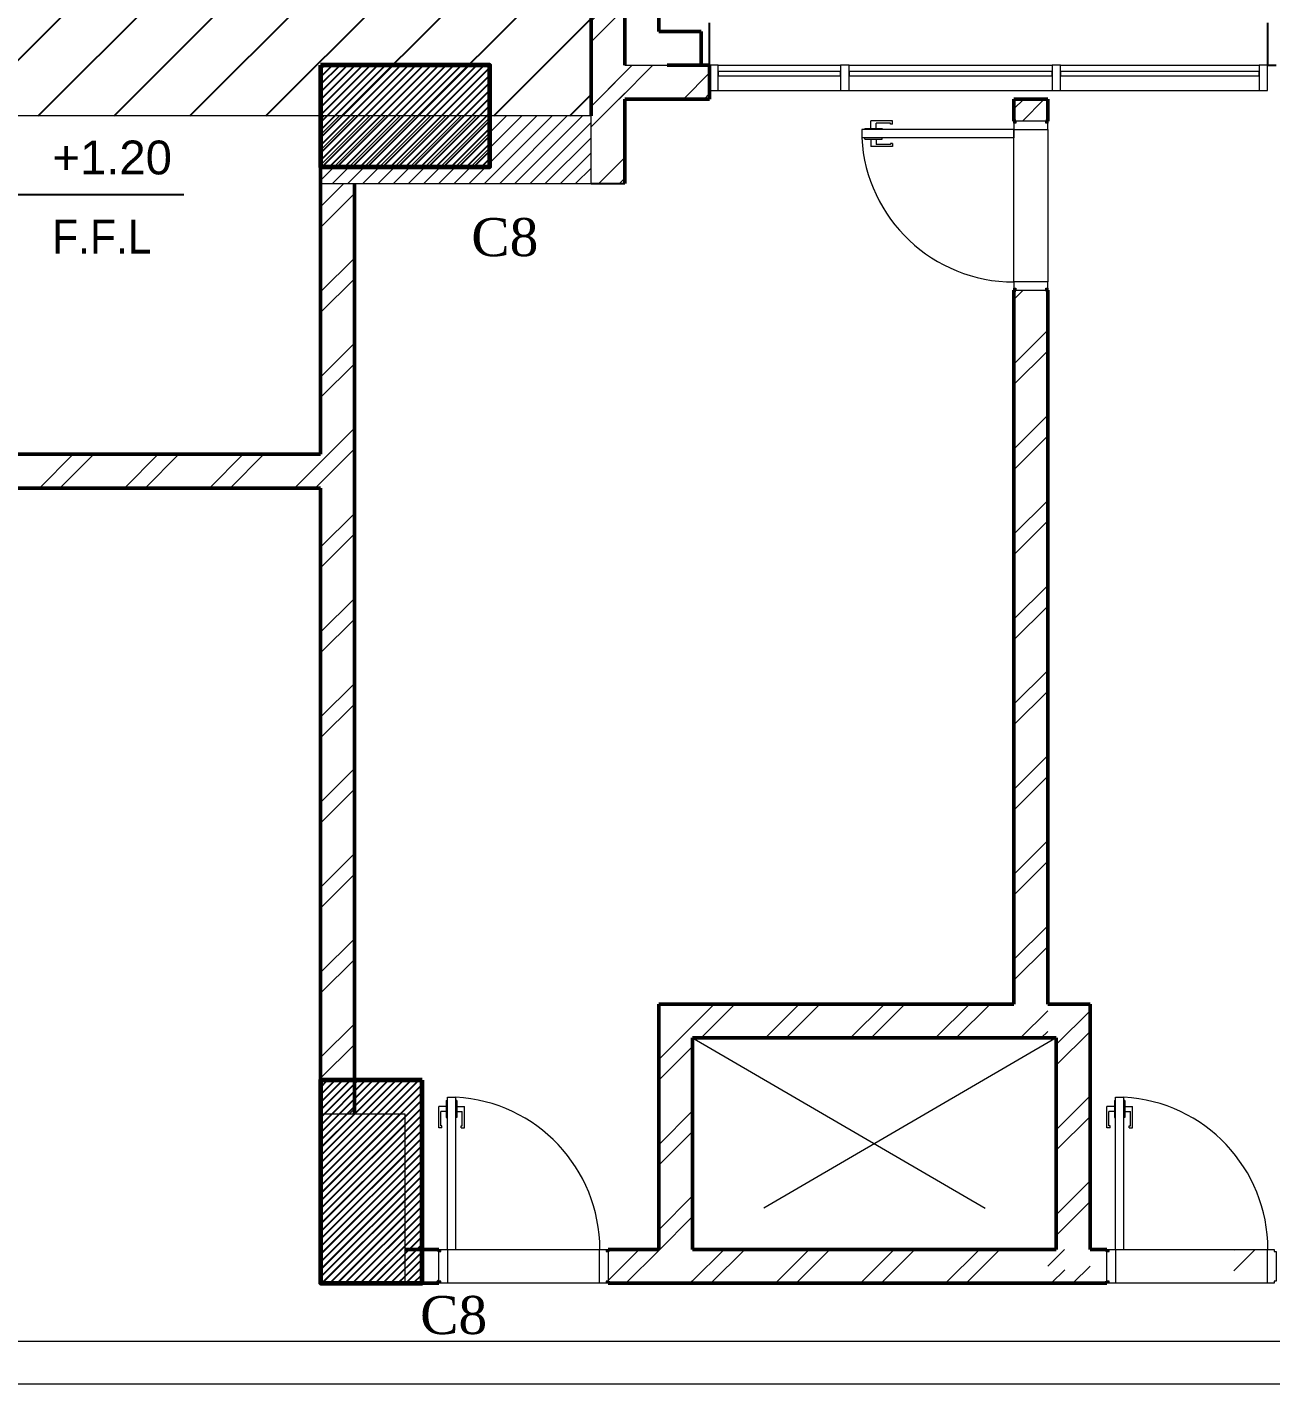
# Model space of a CAD drawing. Header units: millimetres. Extents: x -967280 to 3852, y 2833 to 1955156.
# Drawn here: x -953981 to -946627, y 644822 to 652841 of the extents above; entities that cross this region are included whole.
import ezdxf
from ezdxf.enums import TextEntityAlignment as Align

# ---------------------------------------------------------------- set-up
doc = ezdxf.new("R2010")
doc.units = ezdxf.units.MM
doc.header["$LTSCALE"] = 1000
doc.linetypes.add('HRZN_Line-Ptrn-Abov', pattern=[4, 2, -2])
doc.linetypes.add('HRZN_Line-Ptrn-Sold', pattern=[9144001.0, 9144000.0, -1])
for name, color, linetype, lineweight in [('A-COLS', 8, 'HRZN_Line-Ptrn-Sold', 18), ('A-DASH', 21, 'HRZN_Line-Ptrn-Abov', 18), ('A-DIM', 7, 'Continuous', 13), ('A-DOOR', 5, 'Continuous', 13), ('A-ELEV', 1, 'HRZN_Line-Ptrn-Sold', 13), ('A-HATCH', 1, 'Continuous', 13), ('A-SYMB-LEVEL', 7, 'Continuous', 13), ('A-TONE', 40, 'HRZN_Line-Ptrn-Sold', 35), ('A-WALL', 8, 'HRZN_Line-Ptrn-Sold', 50), ('A-WIN', 4, 'Continuous', 13), ('S - column', 6, 'Continuous', 60)]:
    doc.layers.add(name, color=color, linetype=linetype, lineweight=lineweight)
doc.layers.add('ARCH', color=8, linetype='Continuous')
doc.layers.add('S - col hach', color=1, linetype='Continuous')
doc.styles.add('Arial_1', font='arial.ttf', dxfattribs={"width": 0.9, "height": 200})
doc.styles.add('Arial_2', font='arial.ttf', dxfattribs={"height": 200})
doc.styles.add('ASD', font='times.ttf')
pattern_1 = [(45, (6650, -35800), (-251.447, 251.447), []), (45, (6650, -35419), (-251.447, 251.447), [])]
pattern_2 = [(45, (-223648.726, -1233952.032), (-22.4506403, 22.4506403), [])]

# ---------------------------------------------------------------- blocks, each defined once
blk = doc.blocks.new('DAE_DOOR-SINGLE - BEDROOMS DOOR _D01__1000_2200MM 2-3505045-GROUND FLOOR FFL_1_')
at = {"layer": 'A-DOOR'}
for p, q in [((-423.8, 88), (-411.8, 88)), ((-423.8, -88), (-423.8, 88)), ((-411.8, 100), (-373.8, 100)), ((-411.8, 88), (-411.8, 100)), ((-373.8, 100), (-373.8, -100)), ((526.2, 100), (564.2, 100)), ((526.2, -100), (526.2, 100)), ((564.2, 100), (564.2, 88)), ((564.2, 88), (576.2, 88)), ((576.2, 88), (576.2, -88)), ((-411.8, -88), (-423.8, -88)), ((-411.8, -100), (-411.8, -88)), ((-373.8, -100), (-411.8, -100)), ((564.2, -100), (526.2, -100)), ((564.2, -88), (564.2, -100)), ((576.2, -88), (564.2, -88))]:
    blk.add_line(p, q, dxfattribs=at)
at = {"layer": 'A-DOOR', "lineweight": 18}
for p, q in [((476.2, -100), (476.2, -1000)), ((526.2, -100), (476.2, -100)), ((526.2, -100), (526.2, -1000)), ((526.2, -1000), (476.2, -1000))]:
    blk.add_line(p, q, dxfattribs=at)
at = {"layer": 'A-DOOR'}
blk.add_arc((526.2, -100), 901.4, 180, 266.82017, dxfattribs=at)
at = {"layer": 'A-HATCH'}
for p, q in [((444.1, -819.1), (425.4, -819.1)), ((425.4, -819.1), (425.4, -945.6)), ((444.1, -830.6), (438.1, -830.6)), ((438.1, -830.6), (438.1, -915.6)), ((444.1, -819.1), (444.1, -830.6)), ((469.8, -879.3), (476.2, -879.3)), ((469.8, -980.9), (469.8, -879.3)), ((532.6, -879.3), (526.2, -879.3)), ((532.6, -980.9), (532.6, -879.3)), ((558.3, -819.1), (577, -819.1)), ((558.3, -819.1), (558.3, -830.6)), ((558.3, -830.6), (564.3, -830.6)), ((564.3, -830.6), (564.3, -915.6)), ((577, -819.1), (577, -945.6)), ((469.8, -945.6), (425.4, -945.6)), ((469.8, -915.6), (438.1, -915.6)), ((532.6, -915.6), (564.3, -915.6)), ((532.6, -945.6), (577, -945.6)), ((469.8, -980.9), (476.2, -980.9)), ((532.6, -980.9), (526.2, -980.9))]:
    blk.add_line(p, q, dxfattribs=at)
blk = doc.blocks.new('Glazed Panel - Glazed Panel-3675594-GROUND FLOOR FFL_1_')
at = {"layer": 'A-WIN', "lineweight": 18}
for p, q in [((587.5, -12.7), (-587.5, -12.7)), ((-587.5, -12.7), (-587.5, -38.1)), ((-587.5, -38.1), (587.5, -38.1)), ((-587.5, -38.1), (587.5, -38.1)), ((587.5, -38.1), (587.5, -12.7))]:
    blk.add_line(p, q, dxfattribs=at)
blk = doc.blocks.new('Glazed Panel - Glazed Panel-3681215-GROUND FLOOR FFL_1_')
at = {"layer": 'A-WIN', "lineweight": 18}
for p, q in [((362.5, -12.7), (-362.5, -12.7)), ((-362.5, -12.7), (-362.5, -38.1)), ((-362.5, -38.1), (362.5, -38.1)), ((-362.5, -38.1), (362.5, -38.1)), ((362.5, -38.1), (362.5, -12.7))]:
    blk.add_line(p, q, dxfattribs=at)
blk = doc.blocks.new('Rectangular Mullion - DAE_Mlon-rect-Gnrc-3622844-GROUND FLOOR FFL_1_')
at = {"layer": 'A-ELEV', "linetype": 'Continuous'}
for p, q in [((44025, 20850), (45200, 20850)), ((44025, 20700), (45200, 20700))]:
    blk.add_line(p, q, dxfattribs=at)
blk = doc.blocks.new('Rectangular Mullion - DAE_Mlon-rect-Gnrc-3660099-GROUND FLOOR FFL_1_')
at = {"layer": 'A-ELEV', "linetype": 'Continuous'}
for p, q in [((26950, 26425), (26950, 25700)), ((27100, 26425), (27100, 25700))]:
    blk.add_line(p, q, dxfattribs=at)
blk = doc.blocks.new('Rectangular Mullion - DAE_Mlon-rect-Gnrc-3675597-GROUND FLOOR FFL_1_')
at = {"layer": 'A-WIN', "lineweight": 18}
for p, q in [((-50, 75), (0, 75)), ((-50, -75), (-50, 75)), ((0, 75), (0, -75)), ((0, -75), (-50, -75))]:
    blk.add_line(p, q, dxfattribs=at)
blk = doc.blocks.new('Rectangular Mullion - DAE_Mlon-rect-Gnrc-3675598-GROUND FLOOR FFL_1_')
at = {"layer": 'A-WIN', "lineweight": 18}
for p, q in [((0, 75), (-50, 75)), ((-50, 75), (-50, -75)), ((0, -75), (0, 75)), ((-50, -75), (0, -75))]:
    blk.add_line(p, q, dxfattribs=at)
blk = doc.blocks.new('Rectangular Mullion - DAE_Mlon-rect-Gnrc-3675593-GROUND FLOOR FFL_1_')
at = {"layer": 'A-WIN', "lineweight": 18}
for p, q in [((-25, 75), (25, 75)), ((-25, -75), (-25, 75)), ((25, 75), (25, -75)), ((25, -75), (-25, -75))]:
    blk.add_line(p, q, dxfattribs=at)
blk = doc.blocks.new('Glazed Panel - Glazed Panel-3675595-GROUND FLOOR FFL_1_')
at = {"layer": 'A-WIN', "lineweight": 18}
for p, q in [((600, -12.7), (-600, -12.7)), ((-600, -12.7), (-600, -38.1)), ((-600, -38.1), (600, -38.1)), ((-600, -38.1), (600, -38.1)), ((600, -38.1), (600, -12.7))]:
    blk.add_line(p, q, dxfattribs=at)
blk = doc.blocks.new('Rectangular Mullion - DAE_Mlon-rect-Gnrc-3622825-GROUND FLOOR FFL_1_')
at = {"layer": 'A-ELEV', "linetype": 'Continuous'}
for p, q in [((42775, 20850), (43975, 20850)), ((42775, 20700), (43975, 20700))]:
    blk.add_line(p, q, dxfattribs=at)
blk = doc.blocks.new('DAE_DOOR-SINGLE - BEDROOMS DOOR _D01__1000_2200MM 2-3505467-GROUND FLOOR FFL_1_')
at = {"layer": 'A-DOOR', "lineweight": 18}
for p, q in [((476.2, 100), (476.2, 1000)), ((526.2, 1000), (476.2, 1000)), ((526.2, 100), (526.2, 1000)), ((526.2, 100), (476.2, 100))]:
    blk.add_line(p, q, dxfattribs=at)
at = {"layer": 'A-DOOR'}
for p, q in [((-411.8, 88), (-423.8, 88)), ((-423.8, 88), (-423.8, -88)), ((-373.8, 100), (-411.8, 100)), ((-411.8, 100), (-411.8, 88)), ((-373.8, -100), (-373.8, 100)), ((526.2, 100), (526.2, -100)), ((564.2, 100), (526.2, 100)), ((564.2, 88), (564.2, 100)), ((576.2, 88), (564.2, 88)), ((576.2, -88), (576.2, 88)), ((-423.8, -88), (-411.8, -88)), ((-411.8, -88), (-411.8, -100)), ((-411.8, -100), (-373.8, -100)), ((526.2, -100), (564.2, -100)), ((564.2, -100), (564.2, -88)), ((564.2, -88), (576.2, -88))]:
    blk.add_line(p, q, dxfattribs=at)
blk.add_arc((526.2, 100), 901.4, 93.17983, 180, dxfattribs=at)
at = {"layer": 'A-HATCH'}
for p, q in [((469.8, 980.9), (476.2, 980.9)), ((469.8, 980.9), (469.8, 879.3)), ((532.6, 980.9), (526.2, 980.9)), ((532.6, 980.9), (532.6, 879.3)), ((469.8, 945.6), (425.4, 945.6)), ((425.4, 819.1), (425.4, 945.6)), ((469.8, 915.6), (438.1, 915.6)), ((438.1, 830.6), (438.1, 915.6)), ((532.6, 945.6), (577, 945.6)), ((532.6, 915.6), (564.3, 915.6)), ((564.3, 830.6), (564.3, 915.6)), ((577, 819.1), (577, 945.6)), ((444.1, 819.1), (425.4, 819.1)), ((444.1, 830.6), (438.1, 830.6)), ((444.1, 819.1), (444.1, 830.6)), ((469.8, 879.3), (476.2, 879.3)), ((532.6, 879.3), (526.2, 879.3)), ((558.3, 830.6), (564.3, 830.6)), ((558.3, 819.1), (558.3, 830.6)), ((558.3, 819.1), (577, 819.1))]:
    blk.add_line(p, q, dxfattribs=at)
blk = doc.blocks.new('Spot Elevations - TOS-3783376-GROUND FLOOR FFL_1_')
at = {"layer": 'A-SYMB-LEVEL'}
h = blk.add_hatch(color=256, dxfattribs=at)
edge = h.paths.add_edge_path()
edge.add_line((0, 0), (-1.4, 0))
edge.add_arc((0, 0), 1.4, 90, 180, ccw=False)
edge.add_line((0, 1.4), (0, 0))
h = blk.add_hatch(color=256, dxfattribs=at)
edge = h.paths.add_edge_path()
edge.add_line((0, 0), (1.4, 0))
edge.add_arc((0, 0), 1.4, 270, 360, ccw=False)
edge.add_line((0, -1.4), (0, 0))
at = {"layer": 'A-SYMB-LEVEL', "linetype": 'HRZN_Line-Ptrn-Sold', "lineweight": 25}
for p, q in [((0, 1.4), (0, 2.442)), ((0, 0), (0, 1.4)), ((-1.4, 0), (-2.443, 0)), ((-1.4, 0), (0, 0)), ((0, 0), (0, -1.4)), ((1.4, 0), (0, 0)), ((1.4, 0), (11.4, 0)), ((0, -1.4), (0, -2.437))]:
    blk.add_line(p, q, dxfattribs=at)
blk.add_circle((0, 0), 1.4, dxfattribs=at)
for start, end in [(90, 180), (270, 360)]:
    blk.add_arc((0, 0), 1.4, start, end, dxfattribs=at)
blk = doc.blocks.new('A$Ca5ad4f3b')
at = {"layer": 'S - col hach'}
h = blk.add_hatch(dxfattribs=at)
h.set_pattern_fill('ANSI31', color=256, scale=10)
h.set_pattern_definition(pattern_2)
h.paths.add_polyline_path([(9500, -1900), (9500, -1300), (8500, -1300), (8500, -1900)])
h = blk.add_hatch(dxfattribs=at)
h.set_pattern_fill('ANSI31', color=256, scale=10)
h.set_pattern_definition(pattern_2)
h.paths.add_polyline_path([(9100, -8500), (9100, -7300), (8500, -7300), (8500, -8500)])
at = {"layer": 'S - column'}
for points in [[(8500, -1300), (8500, -1900), (9500, -1900), (9500, -1300)], [(9100, -7300), (8500, -7300), (8500, -8500), (9100, -8500)]]:
    blk.add_lwpolyline(points, close=True, dxfattribs=at)
at = {"ltscale": 6, "style": 'ASD'}
for p in [(9589.6, -2316.1), (9287, -8687.7)]:
    blk.add_text('C8', height=225, dxfattribs=at).set_placement(p, align=Align.MIDDLE_CENTER)
blk = doc.blocks.new('A$C1e5dc022')
at = {"transparency": 33554483}
h = blk.add_hatch(dxfattribs=at)
h.set_pattern_fill('ANSI31', color=4, scale=100)
h.set_pattern_definition([(45, (-833224, -1319840.23), (-224.5064, 224.5064), [])])
h.paths.add_polyline_path([(16200, -7000), (15400, -7000), (15400, -9500), (16200, -9500)])
h.paths.add_polyline_path([(16200, -9500), (15400, -9500), (15400, -10000), (16200, -10000)])
h.paths.add_polyline_path([(11800, -9500), (11000, -9500), (11000, -10000), (11800, -10000)])
h.paths.add_polyline_path([(14700, -10000), (11000, -10000), (11000, -10800), (14700, -10800)])
h.paths.add_polyline_path([(16200, -10000), (14700, -10000), (14700, -10800), (16200, -10800)])
at = {"layer": 'A-COLS'}
h = blk.add_hatch(dxfattribs=at)
h.set_pattern_fill('ANSI31', color=4, scale=20, angle=180)
h.set_pattern_definition([(225, (-217548.726, -1234076.03), (44.9012806, -44.9012806), [])])
h.paths.add_polyline_path([(14600, -11200), (16200, -11200), (16200, -10800), (14600, -10800)])
h = blk.add_hatch(dxfattribs=at)
h.set_pattern_fill('ANSI31', color=4, scale=20, angle=180)
h.set_pattern_definition([(225, (-217548.726, -1233776.03), (44.9012806, -44.9012806), [])])
h.paths.add_polyline_path([(15100, -17700), (15100, -16700), (14600, -16700), (14600, -17700)])
at = {"layer": 'A-TONE', "linetype": 'Continuous', "lineweight": 13}
h = blk.add_hatch(dxfattribs=at)
h.set_pattern_fill('FP_1', color=4, style=0, pattern_type=2)
h.set_pattern_definition(pattern_1)
h.paths.add_polyline_path([(16400, -11200), (16400, -8850), (16200, -8850), (16200, -11200)])
h = blk.add_hatch(dxfattribs=at)
h.set_pattern_fill('FP_1', color=4, style=0, pattern_type=2)
h.set_pattern_definition(pattern_1)
h.paths.add_polyline_path([(16200, -10700), (16900, -10700), (16900, -10500), (16200, -10500), (16200, -10633.3)])
h = blk.add_hatch(dxfattribs=at)
h.set_pattern_fill('FP_1', color=4, style=0, pattern_type=2)
h.set_pattern_definition(pattern_1)
h.paths.add_polyline_path([(18900, -16050), (18900, -11830), (18700, -11830), (18700, -16050)])
h.paths.add_polyline_path([(18712, -10830), (18900, -10830), (18900, -10700), (18700, -10700), (18700, -10830)])
h = blk.add_hatch(dxfattribs=at)
h.set_pattern_fill('FP_1', color=4, style=0, pattern_type=2)
h.set_pattern_definition(pattern_1)
h.paths.add_polyline_path([(14764.4, -16700), (14800, -16700), (14800, -11200), (14600, -11200), (14600, -16700)])
h = blk.add_hatch(dxfattribs=at)
h.set_pattern_fill('FP_1', color=4, style=0, pattern_type=2)
h.set_pattern_definition(pattern_1)
h.paths.add_polyline_path([(14600, -13000), (14600, -12800), (11000, -12800), (11000, -13000), (13769.7, -13000)])
h = blk.add_hatch(dxfattribs=at)
h.set_pattern_fill('FP_1', color=4, style=0, pattern_type=2)
h.set_pattern_definition(pattern_1)
h.paths.add_polyline_path([(18900, -16250), (18900, -16050), (16600, -16050), (16600, -16250), (18700, -16250)])
h = blk.add_hatch(dxfattribs=at)
h.set_pattern_fill('FP_1', color=4, style=0, pattern_type=2)
h.set_pattern_definition([(45, (6900, -35800), (-251.447, 251.447), []), (45, (6900, -35419), (-251.447, 251.447), [])])
h.paths.add_polyline_path([(19150, -17700), (19150, -16050), (18950, -16050), (18950, -17700)])
h = blk.add_hatch(dxfattribs=at)
h.set_pattern_fill('FP_1', color=4, style=0, pattern_type=2)
h.set_pattern_definition(pattern_1)
h.paths.add_polyline_path([(16800, -17700), (16800, -16250), (16600, -16250), (16600, -17700)])
h = blk.add_hatch(dxfattribs=at)
h.set_pattern_fill('FP_1', color=4, style=0, pattern_type=2)
h.set_pattern_definition(pattern_1)
h.paths.add_polyline_path([(16300, -17700), (16600, -17700), (16600, -17500), (16300, -17500), (16300, -17688)])
h.paths.add_polyline_path([(15100, -17700), (15300, -17700), (15300, -17500), (15100, -17500), (15100, -17688)])
h = blk.add_hatch(dxfattribs=at)
h.set_pattern_fill('FP_1', color=4, style=0, pattern_type=2)
h.set_pattern_definition(pattern_1)
h.paths.add_polyline_path([(16800, -17700), (18700, -17700), (18700, -17500), (16800, -17500)])
h = blk.add_hatch(dxfattribs=at)
h.set_pattern_fill('FP_1', color=4, style=0, pattern_type=2)
h.set_pattern_definition(pattern_1)
h.paths.add_polyline_path([(20000.8, -17700), (22200, -17700), (22200, -17500), (20000, -17500), (20000, -17700)])
h.paths.add_polyline_path([(18999.2, -17700), (19000, -17700), (19000, -17500), (18900, -17500), (18900, -17700)])
at = {"color": 4}
blk.add_line((16200, -11200), (16400, -11200), dxfattribs=at)
at = {"layer": 'A-COLS', "color": 4}
for points in [[(14600, -10800), (14600, -11200), (16200, -11200), (16200, -10800)], [(15100, -16700), (14600, -16700), (14600, -17700), (15100, -17700)]]:
    blk.add_lwpolyline(points, close=True, dxfattribs=at)
at = {"layer": 'A-DASH', "color": 4}
for p, q in [((18950, -16250), (16800, -17500)), ((16800, -16250), (18950, -17500))]:
    blk.add_line(p, q, dxfattribs=at)
at = {"layer": 'A-DIM', "color": 4}
for p, q in [((53435, -18044.7), (6000, -18044.7)), ((6000, -18294.7), (53435, -18294.7))]:
    blk.add_line(p, q, dxfattribs=at)
at = {"layer": 'A-ELEV', "color": 4}
for p, q in [((14600, -10800), (11000, -10800)), ((18700, -10842), (18700, -10830)), ((18700, -11780), (18700, -10880)), ((18900, -10830), (18900, -10842)), ((18900, -10880), (18900, -11780)), ((18700, -11830), (18700, -11818)), ((18900, -11818), (18900, -11830)), ((15300, -17500), (15312, -17500)), ((15350, -17500), (16250, -17500)), ((16288, -17500), (16300, -17500)), ((19250, -17500), (19262, -17500)), ((19300, -17500), (20200, -17500)), ((15312, -17700), (15300, -17700)), ((16250, -17700), (15350, -17700)), ((16300, -17700), (16288, -17700)), ((19262, -17700), (19250, -17700)), ((20200, -17700), (19300, -17700))]:
    blk.add_line(p, q, dxfattribs=at)
at = {"layer": 'A-WALL', "color": 4}
for p, q in [((16400, -10500), (16400, -6800)), ((16200, -7000), (16200, -10800)), ((16400, -8900), (16400, -10500)), ((16600, -8900), (16600, -10300)), ((16600, -10300), (16850, -10300)), ((16850, -10500), (16850, -10300)), ((16900, -10500), (16650, -10500)), ((16650, -10500), (16850, -10500)), ((16900, -10700), (16900, -10500)), ((16400, -10700), (16900, -10700)), ((16400, -11200), (16400, -10700)), ((18900, -10700), (18700, -10700)), ((18700, -10700), (18700, -10830)), ((18900, -10830), (18900, -10700)), ((18700, -10830), (18712, -10830)), ((18888, -10830), (18900, -10830)), ((14600, -11000), (14600, -12800)), ((14800, -16700), (14800, -11200)), ((18712, -11830), (18700, -11830)), ((18700, -11830), (18700, -16050)), ((18900, -11830), (18888, -11830)), ((18900, -16050), (18900, -11830)), ((14600, -12800), (11000, -12800)), ((11000, -13000), (14600, -13000)), ((14600, -13000), (14600, -16700)), ((18700, -16050), (16600, -16050)), ((16600, -16050), (16600, -17500)), ((19150, -16050), (18900, -16050)), ((19150, -17500), (19150, -16050)), ((16800, -16250), (18950, -16250)), ((16800, -17500), (16800, -16250)), ((18950, -16250), (18950, -17500)), ((15300, -17500), (15100, -17500)), ((15300, -17512), (15300, -17500)), ((16600, -17500), (16300, -17500)), ((16300, -17500), (16300, -17512)), ((18950, -17500), (16800, -17500)), ((19250, -17500), (19150, -17500)), ((19250, -17512), (19250, -17500)), ((15100, -17700), (15300, -17700)), ((15300, -17700), (15300, -17688)), ((16300, -17688), (16300, -17700)), ((16300, -17700), (19250, -17700)), ((19250, -17700), (19250, -17688))]:
    blk.add_line(p, q, dxfattribs=at)
at = {"layer": 'A-WALL', "color": 4, "lineweight": 25}
for p, q in [((16900, -10500), (16900, -10250)), ((20200, -10250), (20200, -10500)), ((16850, -10500), (16900, -10500)), ((20200, -10500), (20250, -10500))]:
    blk.add_line(p, q, dxfattribs=at)
at = {"layer": 'A-WALL', "color": 4, "linetype": 'Continuous', "lineweight": 13}
blk.add_line((16400, -10500), (16650, -10500), dxfattribs=at)
at = {"layer": 'A-DOOR', "color": 4}
for name, p, rotation in [('DAE_DOOR-SINGLE - BEDROOMS DOOR _D01__1000_2200MM 2-3505467-GROUND FLOOR FFL_1_', (18800, -11406.2), 90), ('DAE_DOOR-SINGLE - BEDROOMS DOOR _D01__1000_2200MM 2-3505045-GROUND FLOOR FFL_1_', (15876.2, -17600), 180), ('DAE_DOOR-SINGLE - BEDROOMS DOOR _D01__1000_2200MM 2-3505045-GROUND FLOOR FFL_1_', (19826.2, -17600), 180)]:
    blk.add_blockref(name, p, dxfattribs=dict(at, rotation=rotation))
at = {"layer": 'A-ELEV', "color": 4, "linetype": 'Continuous', "extrusion": (0, 0, -1)}
for name, p in [('Rectangular Mullion - DAE_Mlon-rect-Gnrc-3675597-GROUND FLOOR FFL_1_', (-16900, -10575)), ('Rectangular Mullion - DAE_Mlon-rect-Gnrc-3675593-GROUND FLOOR FFL_1_', (-17700, -10575)), ('Rectangular Mullion - DAE_Mlon-rect-Gnrc-3675593-GROUND FLOOR FFL_1_', (-18950, -10575))]:
    blk.add_blockref(name, p, dxfattribs=at)
at = {"layer": 'A-ELEV', "color": 4, "linetype": 'Continuous', "rotation": 90}
blk.add_blockref('Rectangular Mullion - DAE_Mlon-rect-Gnrc-3660099-GROUND FLOOR FFL_1_', (43375, -37600), dxfattribs=at)
at = {"layer": 'A-ELEV', "color": 4, "linetype": 'Continuous'}
for name, p in [('Rectangular Mullion - DAE_Mlon-rect-Gnrc-3622825-GROUND FLOOR FFL_1_', (-25050, -31350)), ('Rectangular Mullion - DAE_Mlon-rect-Gnrc-3622844-GROUND FLOOR FFL_1_', (-25050, -31350)), ('Rectangular Mullion - DAE_Mlon-rect-Gnrc-3675598-GROUND FLOOR FFL_1_', (20200, -10575))]:
    blk.add_blockref(name, p, dxfattribs=at)
at = {"layer": 'A-SYMB-LEVEL', "color": 4, "linetype": 'HRZN_Line-Ptrn-Sold', "lineweight": 25, "xscale": 99.99999999999993, "yscale": 99.99999999999993, "zscale": 99.99999999999993}
blk.add_blockref('Spot Elevations - TOS-3783376-GROUND FLOOR FFL_1_', (12650.7, -11264.4), dxfattribs=at)
at = {"layer": 'A-WIN', "color": 4, "rotation": 180}
for name, p in [('Glazed Panel - Glazed Panel-3681215-GROUND FLOOR FFL_1_', (17312.5, -10575)), ('Glazed Panel - Glazed Panel-3675595-GROUND FLOOR FFL_1_', (18325, -10575)), ('Glazed Panel - Glazed Panel-3675594-GROUND FLOOR FFL_1_', (19562.5, -10575))]:
    blk.add_blockref(name, p, dxfattribs=at)
at = {"layer": 'A-SYMB-LEVEL', "color": 4, "insert": (13013.4, -11413.3), "char_height": 200, "width": 721.519, "attachment_point": 1, "style": 'Arial_1'}
blk.add_mtext('F.F.L', dxfattribs=at)
at = {"layer": 'A-SYMB-LEVEL', "color": 4, "insert": (13014.3, -10945.4), "char_height": 200, "width": 651.306, "attachment_point": 1, "line_spacing_factor": 0.941778, "style": 'Arial_2', "bg_fill": 3, "box_fill_scale": 1.25, "bg_fill_color": 256, "bg_fill_true_color": 13158600, "bg_fill_transparency": 0}
blk.add_mtext('+1.20', dxfattribs=at)
at = {"layer": 'A-DIM', "color": 4}
blk.add_blockref('A$Ca5ad4f3b', (6100, -9200), dxfattribs=at)

msp = doc.modelspace()

# ---------------------------------------------------------------- block references
at = {"layer": 'ARCH', "lineweight": 106, "ltscale": 30}
msp.add_blockref('A$C1e5dc022', (-966846.1, 663116.2), dxfattribs=at)

doc.saveas('drawing.dxf')
